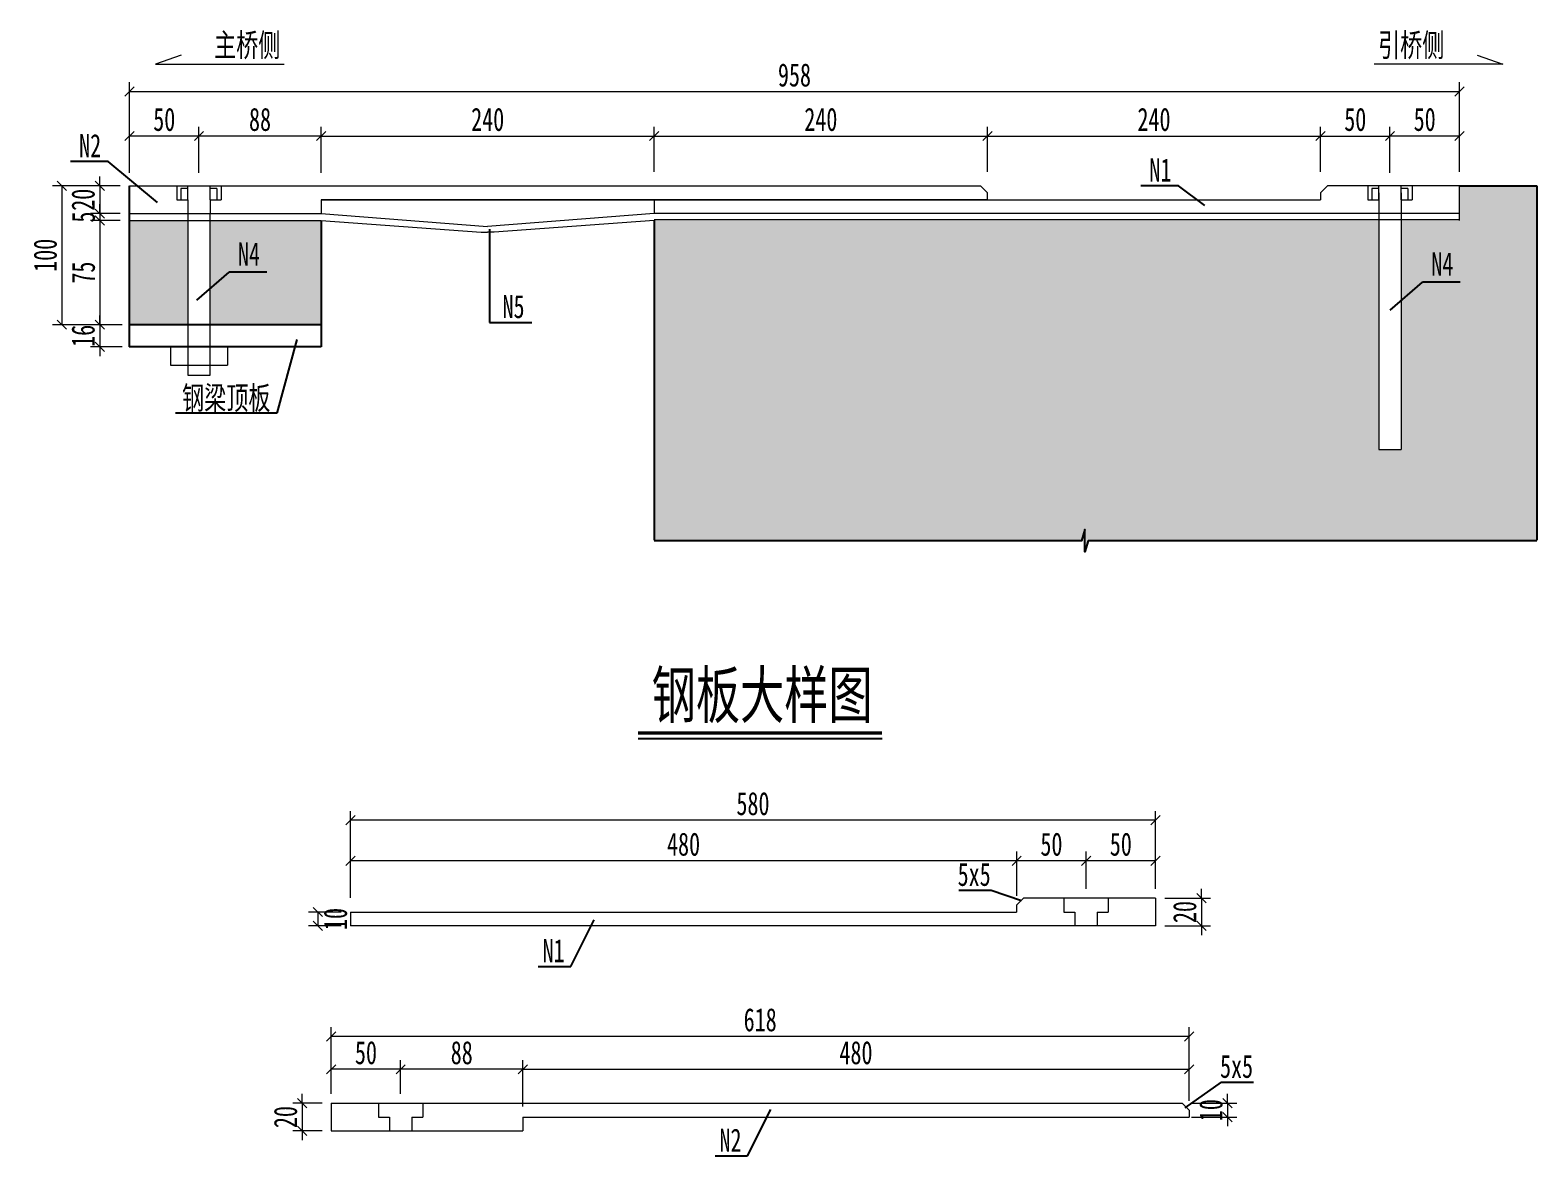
# Model space of a CAD drawing. Extents: x 113548 to 134722, y -121971 to -116031.
# Drawn here: x 133636 to 134722, y -120562 to -119751 of the extents above; entities that cross this region are included whole.
import ezdxf
from ezdxf.enums import TextEntityAlignment as Align

# ---------------------------------------------------------------- set-up
doc = ezdxf.new("R2010")
doc.units = 0
doc.header["$LTSCALE"] = 3
doc.header["$MEASUREMENT"] = 0
doc.layers.get('0').update_dxf_attribs({"linetype": 'CONTINUOUS'})
doc.layers.get('DEFPOINTS').update_dxf_attribs({"linetype": 'CONTINUOUS'})
doc.layers.add('2', color=2, linetype='CONTINUOUS')
for name, color, linetype, lineweight in [('文字', 2, 'CONTINUOUS', 15), ('标注线及字体', 2, 'CONTINUOUS', 15), ('桥－综合标注', 31, 'CONTINUOUS', 13), ('钢板', 3, 'CONTINUOUS', 18)]:
    doc.layers.add(name, color=color, linetype=linetype, lineweight=lineweight)
doc.styles.add('111', font='', dxfattribs={"width": 0.7})
doc.styles.add('BM_Dim', font='', dxfattribs={"width": 0.85})
doc.styles.get('111').set_extended_font_data('仿宋_GB2312')
doc.styles.get('BM_Dim').set_extended_font_data('仿宋_GB2312')
doc.dimstyles.new('200', dxfattribs={"dimscale": 0, "dimtxt": 2.5, "dimasz": 1, "dimexe": 1, "dimexo": 1, "dimgap": 0.6, "dimtad": 1, "dimdec": 0, "dimdsep": 46, "dimtxsty": '111', "dimblk": 'OBLIQUE', "dimcen": 0, "dimclrd": 4, "dimclre": 4, "dimclrt": 4, "dimadec": 1, "dimazin": 2, "dimtfac": 1, "dimtdec": 0, "dimtix": 1, "dimtmove": 2, "dimatfit": 3, "dimfxl": 4, "dimfxlon": 1, "dimtolj": 1, "dimlwd": -1, "dimlwe": -1, "dimarcsym": 0})

# ---------------------------------------------------------------- blocks, each defined once
blk = doc.blocks.new('_Oblique')
at = {"color": 0, "linetype": 'ByBlock', "lineweight": -2}
blk.add_line((-0.5, -0.5), (0.5, 0.5), dxfattribs=at)
blk = doc.blocks.new('*D68')
at = {"layer": 'DEFPOINTS', "color": 0}
for p in [(133903.1, -120499.6), (133903.1, -120524), (133991.1, -120534)]:
    blk.add_point(p, dxfattribs=at)
at = {"layer": '桥－综合标注', "color": 4}
for p, q in [((133903.1, -120517.3), (133903.1, -120493)), ((133991.1, -120526.3), (133991.1, -120493)), ((133991.1, -120499.6), (133903.1, -120499.6))]:
    blk.add_line(p, q, dxfattribs=at)
at = {"layer": '桥－综合标注', "color": 4, "xscale": 6.666666666666667, "yscale": 6.666666666666667, "zscale": 6.666666666666667, "rotation": 180}
blk.add_blockref('_Oblique', (133903.1, -120499.6), dxfattribs=at)
at = {"layer": '桥－综合标注', "color": 4, "xscale": 6.666666666666667, "yscale": 6.666666666666667, "zscale": 6.666666666666667}
blk.add_blockref('_Oblique', (133991.1, -120499.6), dxfattribs=at)
at = {"layer": '桥－综合标注', "color": 4, "insert": (133947.1, -120487.7), "char_height": 16.67, "attachment_point": 5, "style": '111'}
blk.add_mtext('\\A1;88', dxfattribs=at)
blk = doc.blocks.new('*D69')
at = {"layer": 'DEFPOINTS', "color": 0}
for p in [(133853.1, -120499.6), (133853.1, -120524), (133903.1, -120524)]:
    blk.add_point(p, dxfattribs=at)
at = {"layer": '桥－综合标注', "color": 4}
for p, q in [((133853.1, -120517.3), (133853.1, -120493)), ((133903.1, -120517.3), (133903.1, -120493)), ((133903.1, -120499.6), (133853.1, -120499.6))]:
    blk.add_line(p, q, dxfattribs=at)
at = {"layer": '桥－综合标注', "color": 4, "xscale": 6.666666666666667, "yscale": 6.666666666666667, "zscale": 6.666666666666667, "rotation": 180}
blk.add_blockref('_Oblique', (133853.1, -120499.6), dxfattribs=at)
at = {"layer": '桥－综合标注', "color": 4, "xscale": 6.666666666666667, "yscale": 6.666666666666667, "zscale": 6.666666666666667}
blk.add_blockref('_Oblique', (133903.1, -120499.6), dxfattribs=at)
at = {"layer": '桥－综合标注', "color": 4, "insert": (133878.1, -120487.7), "char_height": 16.67, "attachment_point": 5, "style": '111'}
blk.add_mtext('\\A1;50', dxfattribs=at)
blk = doc.blocks.new('*D70')
at = {"layer": 'DEFPOINTS', "color": 0}
for p in [(133853.1, -120524), (133832.2, -120544), (133853.1, -120544)]:
    blk.add_point(p, dxfattribs=at)
at = {"layer": '桥－综合标注', "color": 4}
for p, q in [((133846.5, -120524), (133825.5, -120524)), ((133832.2, -120524), (133832.2, -120517.3)), ((133832.2, -120524), (133832.2, -120544)), ((133846.5, -120544), (133825.5, -120544)), ((133832.2, -120544), (133832.2, -120550.6))]:
    blk.add_line(p, q, dxfattribs=at)
at = {"layer": '桥－综合标注', "color": 4, "xscale": 6.666666666666667, "yscale": 6.666666666666667, "zscale": 6.666666666666667}
for p, rotation in [((133832.2, -120524), 270), ((133832.2, -120544), 90)]:
    blk.add_blockref('_Oblique', p, dxfattribs=dict(at, rotation=rotation))
at = {"layer": '桥－综合标注', "color": 4, "insert": (133820.2, -120534), "char_height": 16.67, "attachment_point": 5, "rotation": 90, "style": '111'}
blk.add_mtext('\\A1;20', dxfattribs=at)
blk = doc.blocks.new('*D71')
at = {"layer": 'DEFPOINTS', "color": 0}
for p in [(134466.1, -120524), (134466.1, -120534), (134498.8, -120534)]:
    blk.add_point(p, dxfattribs=at)
at = {"layer": '桥－综合标注', "color": 4}
for p, q in [((134472.8, -120524), (134505.5, -120524)), ((134498.8, -120524), (134498.8, -120517.3)), ((134498.8, -120524), (134498.8, -120534)), ((134472.8, -120534), (134505.5, -120534)), ((134498.8, -120534), (134498.8, -120540.6))]:
    blk.add_line(p, q, dxfattribs=at)
at = {"layer": '桥－综合标注', "color": 4, "xscale": 6.666666666666667, "yscale": 6.666666666666667, "zscale": 6.666666666666667}
for p, rotation in [((134498.8, -120524), 270), ((134498.8, -120534), 90)]:
    blk.add_blockref('_Oblique', p, dxfattribs=dict(at, rotation=rotation))
at = {"layer": '桥－综合标注', "color": 4, "insert": (134486.9, -120529), "char_height": 16.67, "attachment_point": 5, "rotation": 90, "style": '111'}
blk.add_mtext('\\A1;10', dxfattribs=at)
blk = doc.blocks.new('*D72')
at = {"layer": 'DEFPOINTS', "color": 0}
for p in [(134471.1, -120499.6), (133991.1, -120534), (134471.1, -120529)]:
    blk.add_point(p, dxfattribs=at)
at = {"layer": '桥－综合标注', "color": 4}
for p, q in [((133991.1, -120526.3), (133991.1, -120493)), ((134471.1, -120522.3), (134471.1, -120493)), ((133991.1, -120499.6), (134471.1, -120499.6))]:
    blk.add_line(p, q, dxfattribs=at)
at = {"layer": '桥－综合标注', "color": 4, "xscale": 6.666666666666667, "yscale": 6.666666666666667, "zscale": 6.666666666666667, "rotation": 180}
blk.add_blockref('_Oblique', (133991.1, -120499.6), dxfattribs=at)
at = {"layer": '桥－综合标注', "color": 4, "xscale": 6.666666666666667, "yscale": 6.666666666666667, "zscale": 6.666666666666667}
blk.add_blockref('_Oblique', (134471.1, -120499.6), dxfattribs=at)
at = {"layer": '桥－综合标注', "color": 4, "insert": (134231.1, -120487.7), "char_height": 16.67, "attachment_point": 5, "style": '111'}
blk.add_mtext('\\A1;480', dxfattribs=at)
blk = doc.blocks.new('*D73')
at = {"layer": 'DEFPOINTS', "color": 0}
for p in [(134346.9, -120349.4), (134346.9, -120381.3), (134396.9, -120376.3)]:
    blk.add_point(p, dxfattribs=at)
at = {"layer": '桥－综合标注', "color": 4}
for p, q in [((134346.9, -120374.6), (134346.9, -120342.8)), ((134396.9, -120369.6), (134396.9, -120342.8)), ((134396.9, -120349.4), (134346.9, -120349.4))]:
    blk.add_line(p, q, dxfattribs=at)
at = {"layer": '桥－综合标注', "color": 4, "xscale": 6.666666666666667, "yscale": 6.666666666666667, "zscale": 6.666666666666667, "rotation": 180}
blk.add_blockref('_Oblique', (134346.9, -120349.4), dxfattribs=at)
at = {"layer": '桥－综合标注', "color": 4, "xscale": 6.666666666666667, "yscale": 6.666666666666667, "zscale": 6.666666666666667}
blk.add_blockref('_Oblique', (134396.9, -120349.4), dxfattribs=at)
at = {"layer": '桥－综合标注', "color": 4, "insert": (134371.9, -120337.5), "char_height": 16.67, "attachment_point": 5, "style": '111'}
blk.add_mtext('\\A1;50', dxfattribs=at)
blk = doc.blocks.new('*D74')
at = {"layer": 'DEFPOINTS', "color": 0}
for p in [(133866.9, -120349.4), (134346.9, -120381.3), (133866.9, -120387.2)]:
    blk.add_point(p, dxfattribs=at)
at = {"layer": '桥－综合标注', "color": 4}
for p, q in [((133866.9, -120376.1), (133866.9, -120342.8)), ((134346.9, -120374.6), (134346.9, -120342.8)), ((134346.9, -120349.4), (133866.9, -120349.4))]:
    blk.add_line(p, q, dxfattribs=at)
at = {"layer": '桥－综合标注', "color": 4, "xscale": 6.666666666666667, "yscale": 6.666666666666667, "zscale": 6.666666666666667, "rotation": 180}
blk.add_blockref('_Oblique', (133866.9, -120349.4), dxfattribs=at)
at = {"layer": '桥－综合标注', "color": 4, "xscale": 6.666666666666667, "yscale": 6.666666666666667, "zscale": 6.666666666666667}
blk.add_blockref('_Oblique', (134346.9, -120349.4), dxfattribs=at)
at = {"layer": '桥－综合标注', "color": 4, "insert": (134106.9, -120337.5), "char_height": 16.67, "attachment_point": 5, "style": '111'}
blk.add_mtext('\\A1;480', dxfattribs=at)
blk = doc.blocks.new('*D75')
at = {"layer": 'DEFPOINTS', "color": 0}
for p in [(134446.9, -120376.3), (134446.9, -120396.3), (134480, -120396.3)]:
    blk.add_point(p, dxfattribs=at)
at = {"layer": '桥－综合标注', "color": 4}
for p, q in [((134480, -120376.3), (134480, -120369.6)), ((134453.5, -120376.3), (134486.6, -120376.3)), ((134480, -120376.3), (134480, -120396.3)), ((134453.5, -120396.3), (134486.6, -120396.3)), ((134480, -120396.3), (134480, -120403))]:
    blk.add_line(p, q, dxfattribs=at)
at = {"layer": '桥－综合标注', "color": 4, "xscale": 6.666666666666667, "yscale": 6.666666666666667, "zscale": 6.666666666666667}
for p, rotation in [((134480, -120376.3), 270), ((134480, -120396.3), 90)]:
    blk.add_blockref('_Oblique', p, dxfattribs=dict(at, rotation=rotation))
at = {"layer": '桥－综合标注', "color": 4, "insert": (134468, -120386.3), "char_height": 16.67, "attachment_point": 5, "rotation": 90, "style": '111'}
blk.add_mtext('\\A1;20', dxfattribs=at)
blk = doc.blocks.new('*D76')
at = {"layer": 'DEFPOINTS', "color": 0}
for p in [(133866.9, -120386.3), (133843.5, -120396.3), (133866.9, -120396.3)]:
    blk.add_point(p, dxfattribs=at)
at = {"layer": '桥－综合标注', "color": 4}
for p, q in [((133860.2, -120386.3), (133836.8, -120386.3)), ((133843.5, -120386.3), (133843.5, -120396.3)), ((133860.2, -120396.3), (133836.8, -120396.3))]:
    blk.add_line(p, q, dxfattribs=at)
at = {"layer": '桥－综合标注', "color": 4, "xscale": 6.666666666666667, "yscale": 6.666666666666667, "zscale": 6.666666666666667}
for p, rotation in [((133843.5, -120386.3), 90), ((133843.5, -120396.3), 270)]:
    blk.add_blockref('_Oblique', p, dxfattribs=dict(at, rotation=rotation))
at = {"layer": '桥－综合标注', "color": 4, "insert": (133856.2, -120391.3), "char_height": 16.67, "attachment_point": 5, "rotation": 90, "style": '111'}
blk.add_mtext('\\A1;10', dxfattribs=at)
blk = doc.blocks.new('*D77')
at = {"layer": 'DEFPOINTS', "color": 0}
for p in [(133866.9, -120320.2), (134446.9, -120363), (133866.9, -120387.2)]:
    blk.add_point(p, dxfattribs=at)
at = {"layer": '桥－综合标注', "color": 4}
for p, q in [((133866.9, -120346.9), (133866.9, -120313.6)), ((134446.9, -120320.2), (133866.9, -120320.2)), ((134446.9, -120346.9), (134446.9, -120313.6))]:
    blk.add_line(p, q, dxfattribs=at)
at = {"layer": '桥－综合标注', "color": 4, "xscale": 6.666666666666667, "yscale": 6.666666666666667, "zscale": 6.666666666666667, "rotation": 180}
blk.add_blockref('_Oblique', (133866.9, -120320.2), dxfattribs=at)
at = {"layer": '桥－综合标注', "color": 4, "xscale": 6.666666666666667, "yscale": 6.666666666666667, "zscale": 6.666666666666667}
blk.add_blockref('_Oblique', (134446.9, -120320.2), dxfattribs=at)
at = {"layer": '桥－综合标注', "color": 4, "insert": (134156.9, -120308.3), "char_height": 16.67, "attachment_point": 5, "style": '111'}
blk.add_mtext('\\A1;580', dxfattribs=at)
blk = doc.blocks.new('*D78')
at = {"layer": 'DEFPOINTS', "color": 0}
for p in [(133853.1, -120475.9), (134471.1, -120514.7), (133853.1, -120524)]:
    blk.add_point(p, dxfattribs=at)
at = {"layer": '桥－综合标注', "color": 4}
for p, q in [((133853.1, -120502.6), (133853.1, -120469.3)), ((134471.1, -120502.6), (134471.1, -120469.3)), ((134471.1, -120475.9), (133853.1, -120475.9))]:
    blk.add_line(p, q, dxfattribs=at)
at = {"layer": '桥－综合标注', "color": 4, "xscale": 6.666666666666667, "yscale": 6.666666666666667, "zscale": 6.666666666666667, "rotation": 180}
blk.add_blockref('_Oblique', (133853.1, -120475.9), dxfattribs=at)
at = {"layer": '桥－综合标注', "color": 4, "xscale": 6.666666666666667, "yscale": 6.666666666666667, "zscale": 6.666666666666667}
blk.add_blockref('_Oblique', (134471.1, -120475.9), dxfattribs=at)
at = {"layer": '桥－综合标注', "color": 4, "insert": (134162.1, -120464), "char_height": 16.67, "attachment_point": 5, "style": '111'}
blk.add_mtext('\\A1;618', dxfattribs=at)
blk = doc.blocks.new('*D79')
at = {"layer": 'DEFPOINTS', "color": 0}
for p in [(134396.9, -120349.4), (134396.9, -120376.3), (134446.9, -120376.3)]:
    blk.add_point(p, dxfattribs=at)
at = {"layer": '桥－综合标注', "color": 4}
for p, q in [((134396.9, -120369.6), (134396.9, -120342.8)), ((134446.9, -120369.6), (134446.9, -120342.8)), ((134446.9, -120349.4), (134396.9, -120349.4))]:
    blk.add_line(p, q, dxfattribs=at)
at = {"layer": '桥－综合标注', "color": 4, "xscale": 6.666666666666667, "yscale": 6.666666666666667, "zscale": 6.666666666666667, "rotation": 180}
blk.add_blockref('_Oblique', (134396.9, -120349.4), dxfattribs=at)
at = {"layer": '桥－综合标注', "color": 4, "xscale": 6.666666666666667, "yscale": 6.666666666666667, "zscale": 6.666666666666667}
blk.add_blockref('_Oblique', (134446.9, -120349.4), dxfattribs=at)
at = {"layer": '桥－综合标注', "color": 4, "insert": (134421.9, -120337.5), "char_height": 16.67, "attachment_point": 5, "style": '111'}
blk.add_mtext('\\A1;50', dxfattribs=at)
blk = doc.blocks.new('*D80')
at = {"layer": 'DEFPOINTS', "color": 0}
for p in [(133707.8, -119863.2), (133686.4, -119883.2), (133707.8, -119883.2)]:
    blk.add_point(p, dxfattribs=at)
at = {"layer": '桥－综合标注', "color": 4}
for p, q in [((133701.1, -119863.2), (133679.7, -119863.2)), ((133686.4, -119863.2), (133686.4, -119856.5)), ((133686.4, -119863.2), (133686.4, -119883.2)), ((133701.1, -119883.2), (133679.7, -119883.2)), ((133686.4, -119883.2), (133686.4, -119889.9))]:
    blk.add_line(p, q, dxfattribs=at)
at = {"layer": '桥－综合标注', "color": 4, "xscale": 6.666666666666667, "yscale": 6.666666666666667, "zscale": 6.666666666666667}
for p, rotation in [((133686.4, -119863.2), 270), ((133686.4, -119883.2), 90)]:
    blk.add_blockref('_Oblique', p, dxfattribs=dict(at, rotation=rotation))
at = {"layer": '桥－综合标注', "color": 4, "insert": (133674.4, -119873.2), "char_height": 16.67, "attachment_point": 5, "rotation": 90, "style": '111'}
blk.add_mtext('\\A1;20', dxfattribs=at)
blk = doc.blocks.new('*D81')
at = {"layer": 'DEFPOINTS', "color": 0}
for p in [(133707.8, -119883.2), (133686.4, -119888.2), (133707.8, -119888.2)]:
    blk.add_point(p, dxfattribs=at)
at = {"layer": '桥－综合标注', "color": 4}
for p, q in [((133686.4, -119883.2), (133686.4, -119876.5)), ((133701.1, -119883.2), (133679.7, -119883.2)), ((133686.4, -119883.2), (133686.4, -119888.2)), ((133701.1, -119888.2), (133679.7, -119888.2)), ((133686.4, -119888.2), (133686.4, -119894.9))]:
    blk.add_line(p, q, dxfattribs=at)
at = {"layer": '桥－综合标注', "color": 4, "xscale": 6.666666666666667, "yscale": 6.666666666666667, "zscale": 6.666666666666667}
for p, rotation in [((133686.4, -119883.2), 270), ((133686.4, -119888.2), 90)]:
    blk.add_blockref('_Oblique', p, dxfattribs=dict(at, rotation=rotation))
at = {"layer": '桥－综合标注', "color": 4, "insert": (133674.6, -119885.7), "char_height": 16.67, "attachment_point": 5, "rotation": 90, "style": '111'}
blk.add_mtext('\\A1;5', dxfattribs=at)
blk = doc.blocks.new('*D82')
at = {"layer": 'DEFPOINTS', "color": 0}
for p in [(133707.8, -119888.2), (133686.4, -119963.2), (133707.8, -119963.2)]:
    blk.add_point(p, dxfattribs=at)
at = {"layer": '桥－综合标注', "color": 4}
for p, q in [((133701.1, -119888.2), (133679.7, -119888.2)), ((133686.4, -119888.2), (133686.4, -119963.2)), ((133701.1, -119963.2), (133679.7, -119963.2))]:
    blk.add_line(p, q, dxfattribs=at)
at = {"layer": '桥－综合标注', "color": 4, "xscale": 6.666666666666667, "yscale": 6.666666666666667, "zscale": 6.666666666666667}
for p, rotation in [((133686.4, -119888.2), 90), ((133686.4, -119963.2), 270)]:
    blk.add_blockref('_Oblique', p, dxfattribs=dict(at, rotation=rotation))
at = {"layer": '桥－综合标注', "color": 4, "insert": (133674.6, -119925.7), "char_height": 16.67, "attachment_point": 5, "rotation": 90, "style": '111'}
blk.add_mtext('\\A1;75', dxfattribs=at)
blk = doc.blocks.new('*D83')
at = {"layer": 'DEFPOINTS', "color": 0}
for p in [(133709, -119963.2), (133686.4, -119979.2), (133709, -119979.2)]:
    blk.add_point(p, dxfattribs=at)
at = {"layer": '桥－综合标注', "color": 4}
for p, q in [((133702.4, -119963.2), (133679.7, -119963.2)), ((133686.4, -119963.2), (133686.4, -119956.5)), ((133686.4, -119963.2), (133686.4, -119979.2)), ((133702.4, -119979.2), (133679.7, -119979.2)), ((133686.4, -119979.2), (133686.4, -119985.9))]:
    blk.add_line(p, q, dxfattribs=at)
at = {"layer": '桥－综合标注', "color": 4, "xscale": 6.666666666666667, "yscale": 6.666666666666667, "zscale": 6.666666666666667}
for p, rotation in [((133686.4, -119963.2), 270), ((133686.4, -119979.2), 90)]:
    blk.add_blockref('_Oblique', p, dxfattribs=dict(at, rotation=rotation))
at = {"layer": '桥－综合标注', "color": 4, "insert": (133674.4, -119971.2), "char_height": 16.67, "attachment_point": 5, "rotation": 90, "style": '111'}
blk.add_mtext('\\A1;16', dxfattribs=at)
blk = doc.blocks.new('*D84')
at = {"layer": 'DEFPOINTS', "color": 0}
for p in [(133689.7, -119863.2), (133659, -119963.2), (133689.7, -119963.2)]:
    blk.add_point(p, dxfattribs=at)
at = {"layer": '桥－综合标注', "color": 4}
for p, q in [((133683, -119863.2), (133652.4, -119863.2)), ((133659, -119863.2), (133659, -119963.2)), ((133683, -119963.2), (133652.4, -119963.2))]:
    blk.add_line(p, q, dxfattribs=at)
at = {"layer": '桥－综合标注', "color": 4, "xscale": 6.666666666666667, "yscale": 6.666666666666667, "zscale": 6.666666666666667}
for p, rotation in [((133659, -119863.2), 90), ((133659, -119963.2), 270)]:
    blk.add_blockref('_Oblique', p, dxfattribs=dict(at, rotation=rotation))
at = {"layer": '桥－综合标注', "color": 4, "insert": (133647.1, -119913.2), "char_height": 16.67, "attachment_point": 5, "rotation": 90, "style": '111'}
blk.add_mtext('\\A1;100', dxfattribs=at)
blk = doc.blocks.new('*D103')
at = {"layer": 'DEFPOINTS', "color": 0}
for p in [(134085.8, -119827.3), (133845.8, -119859.6), (134085.8, -119859.6)]:
    blk.add_point(p, dxfattribs=at)
at = {"layer": '桥－综合标注', "color": 4}
for p, q in [((133845.8, -119853), (133845.8, -119820.6)), ((134085.8, -119853), (134085.8, -119820.6)), ((133845.8, -119827.3), (134085.8, -119827.3))]:
    blk.add_line(p, q, dxfattribs=at)
at = {"layer": '桥－综合标注', "color": 4, "xscale": 6.666666666666667, "yscale": 6.666666666666667, "zscale": 6.666666666666667, "rotation": 180}
blk.add_blockref('_Oblique', (133845.8, -119827.3), dxfattribs=at)
at = {"layer": '桥－综合标注', "color": 4, "xscale": 6.666666666666667, "yscale": 6.666666666666667, "zscale": 6.666666666666667}
blk.add_blockref('_Oblique', (134085.8, -119827.3), dxfattribs=at)
at = {"layer": '桥－综合标注', "color": 4, "insert": (133965.8, -119815.4), "char_height": 16.67, "attachment_point": 5, "style": '111'}
blk.add_mtext('\\A1;240', dxfattribs=at)
blk = doc.blocks.new('*D104')
at = {"layer": 'DEFPOINTS', "color": 0}
for p in [(134325.8, -119827.3), (134085.8, -119859.6), (134325.8, -119859.6)]:
    blk.add_point(p, dxfattribs=at)
at = {"layer": '桥－综合标注', "color": 4}
for p, q in [((134085.8, -119853), (134085.8, -119820.6)), ((134325.8, -119853), (134325.8, -119820.6)), ((134085.8, -119827.3), (134325.8, -119827.3))]:
    blk.add_line(p, q, dxfattribs=at)
at = {"layer": '桥－综合标注', "color": 4, "xscale": 6.666666666666667, "yscale": 6.666666666666667, "zscale": 6.666666666666667, "rotation": 180}
blk.add_blockref('_Oblique', (134085.8, -119827.3), dxfattribs=at)
at = {"layer": '桥－综合标注', "color": 4, "xscale": 6.666666666666667, "yscale": 6.666666666666667, "zscale": 6.666666666666667}
blk.add_blockref('_Oblique', (134325.8, -119827.3), dxfattribs=at)
at = {"layer": '桥－综合标注', "color": 4, "insert": (134205.8, -119815.4), "char_height": 16.67, "attachment_point": 5, "style": '111'}
blk.add_mtext('\\A1;240', dxfattribs=at)
blk = doc.blocks.new('*D105')
at = {"layer": 'DEFPOINTS', "color": 0}
for p in [(134565.8, -119827.3), (134325.8, -119859.6), (134565.8, -119859.6)]:
    blk.add_point(p, dxfattribs=at)
at = {"layer": '桥－综合标注', "color": 4}
for p, q in [((134325.8, -119853), (134325.8, -119820.6)), ((134565.8, -119853), (134565.8, -119820.6)), ((134325.8, -119827.3), (134565.8, -119827.3))]:
    blk.add_line(p, q, dxfattribs=at)
at = {"layer": '桥－综合标注', "color": 4, "xscale": 6.666666666666667, "yscale": 6.666666666666667, "zscale": 6.666666666666667, "rotation": 180}
blk.add_blockref('_Oblique', (134325.8, -119827.3), dxfattribs=at)
at = {"layer": '桥－综合标注', "color": 4, "xscale": 6.666666666666667, "yscale": 6.666666666666667, "zscale": 6.666666666666667}
blk.add_blockref('_Oblique', (134565.8, -119827.3), dxfattribs=at)
at = {"layer": '桥－综合标注', "color": 4, "insert": (134445.8, -119815.4), "char_height": 16.67, "attachment_point": 5, "style": '111'}
blk.add_mtext('\\A1;240', dxfattribs=at)
blk = doc.blocks.new('*D106')
at = {"layer": 'DEFPOINTS', "color": 0}
for p in [(134615.8, -119827.3), (134565.8, -119859.6), (134615.8, -119873.2)]:
    blk.add_point(p, dxfattribs=at)
at = {"layer": '桥－综合标注', "color": 4}
for p, q in [((134565.8, -119853), (134565.8, -119820.6)), ((134615.8, -119853.9), (134615.8, -119820.6)), ((134565.8, -119827.3), (134615.8, -119827.3))]:
    blk.add_line(p, q, dxfattribs=at)
at = {"layer": '桥－综合标注', "color": 4, "xscale": 6.666666666666667, "yscale": 6.666666666666667, "zscale": 6.666666666666667, "rotation": 180}
blk.add_blockref('_Oblique', (134565.8, -119827.3), dxfattribs=at)
at = {"layer": '桥－综合标注', "color": 4, "xscale": 6.666666666666667, "yscale": 6.666666666666667, "zscale": 6.666666666666667}
blk.add_blockref('_Oblique', (134615.8, -119827.3), dxfattribs=at)
at = {"layer": '桥－综合标注', "color": 4, "insert": (134590.8, -119815.4), "char_height": 16.67, "attachment_point": 5, "style": '111'}
blk.add_mtext('\\A1;50', dxfattribs=at)
blk = doc.blocks.new('*D107')
at = {"layer": 'DEFPOINTS', "color": 0}
for p in [(134615.8, -119827.3), (134665.8, -119859.6), (134615.8, -119873.2)]:
    blk.add_point(p, dxfattribs=at)
at = {"layer": '桥－综合标注', "color": 4}
for p, q in [((134615.8, -119853.9), (134615.8, -119820.6)), ((134665.8, -119853), (134665.8, -119820.6)), ((134665.8, -119827.3), (134615.8, -119827.3))]:
    blk.add_line(p, q, dxfattribs=at)
at = {"layer": '桥－综合标注', "color": 4, "xscale": 6.666666666666667, "yscale": 6.666666666666667, "zscale": 6.666666666666667, "rotation": 180}
blk.add_blockref('_Oblique', (134615.8, -119827.3), dxfattribs=at)
at = {"layer": '桥－综合标注', "color": 4, "xscale": 6.666666666666667, "yscale": 6.666666666666667, "zscale": 6.666666666666667}
blk.add_blockref('_Oblique', (134665.8, -119827.3), dxfattribs=at)
at = {"layer": '桥－综合标注', "color": 4, "insert": (134640.8, -119815.4), "char_height": 16.67, "attachment_point": 5, "style": '111'}
blk.add_mtext('\\A1;50', dxfattribs=at)
blk = doc.blocks.new('*D108')
at = {"layer": 'DEFPOINTS', "color": 0}
for p in [(133757.8, -119827.3), (133845.8, -119873.2), (133757.8, -119924.5)]:
    blk.add_point(p, dxfattribs=at)
at = {"layer": '桥－综合标注', "color": 4}
for p, q in [((133757.8, -119853.9), (133757.8, -119820.6)), ((133845.8, -119853.9), (133845.8, -119820.6)), ((133845.8, -119827.3), (133757.8, -119827.3))]:
    blk.add_line(p, q, dxfattribs=at)
at = {"layer": '桥－综合标注', "color": 4, "xscale": 6.666666666666667, "yscale": 6.666666666666667, "zscale": 6.666666666666667, "rotation": 180}
blk.add_blockref('_Oblique', (133757.8, -119827.3), dxfattribs=at)
at = {"layer": '桥－综合标注', "color": 4, "xscale": 6.666666666666667, "yscale": 6.666666666666667, "zscale": 6.666666666666667}
blk.add_blockref('_Oblique', (133845.8, -119827.3), dxfattribs=at)
at = {"layer": '桥－综合标注', "color": 4, "insert": (133801.8, -119815.4), "char_height": 16.67, "attachment_point": 5, "style": '111'}
blk.add_mtext('\\A1;88', dxfattribs=at)
blk = doc.blocks.new('*D109')
at = {"layer": 'DEFPOINTS', "color": 0}
for p in [(133707.8, -119827.3), (133707.8, -119863.2), (133757.8, -119924.5)]:
    blk.add_point(p, dxfattribs=at)
at = {"layer": '桥－综合标注', "color": 4}
for p, q in [((133707.8, -119853.9), (133707.8, -119820.6)), ((133757.8, -119853.9), (133757.8, -119820.6)), ((133757.8, -119827.3), (133707.8, -119827.3))]:
    blk.add_line(p, q, dxfattribs=at)
at = {"layer": '桥－综合标注', "color": 4, "xscale": 6.666666666666667, "yscale": 6.666666666666667, "zscale": 6.666666666666667, "rotation": 180}
blk.add_blockref('_Oblique', (133707.8, -119827.3), dxfattribs=at)
at = {"layer": '桥－综合标注', "color": 4, "xscale": 6.666666666666667, "yscale": 6.666666666666667, "zscale": 6.666666666666667}
blk.add_blockref('_Oblique', (133757.8, -119827.3), dxfattribs=at)
at = {"layer": '桥－综合标注', "color": 4, "insert": (133732.8, -119815.4), "char_height": 16.67, "attachment_point": 5, "style": '111'}
blk.add_mtext('\\A1;50', dxfattribs=at)
blk = doc.blocks.new('*D110')
at = {"layer": 'DEFPOINTS', "color": 0}
for p in [(134665.8, -119795.3), (133707.8, -119879.2), (134665.8, -119879.2)]:
    blk.add_point(p, dxfattribs=at)
at = {"layer": '桥－综合标注', "color": 4}
for p, q in [((133707.8, -119822), (133707.8, -119788.6)), ((134665.8, -119822), (134665.8, -119788.6)), ((133707.8, -119795.3), (134665.8, -119795.3))]:
    blk.add_line(p, q, dxfattribs=at)
at = {"layer": '桥－综合标注', "color": 4, "xscale": 6.666666666666667, "yscale": 6.666666666666667, "zscale": 6.666666666666667, "rotation": 180}
blk.add_blockref('_Oblique', (133707.8, -119795.3), dxfattribs=at)
at = {"layer": '桥－综合标注', "color": 4, "xscale": 6.666666666666667, "yscale": 6.666666666666667, "zscale": 6.666666666666667}
blk.add_blockref('_Oblique', (134665.8, -119795.3), dxfattribs=at)
at = {"layer": '桥－综合标注', "color": 4, "insert": (134186.8, -119783.4), "char_height": 16.67, "attachment_point": 5, "style": '111'}
blk.add_mtext('\\A1;958', dxfattribs=at)

msp = doc.modelspace()

# ---------------------------------------------------------------- hatches: boundary and pattern name
h = msp.add_hatch()
h.set_pattern_fill('AR-CONC', color=8, style=0)
h.set_pattern_definition([(50, (0, 82.917), (7.17260183, -0.62752135), [0.75, -8.25]), (355, (0, 82.917), (-1.38751334, 7.52192134), [0.6, -6.6]), (100.4514445, (0.598, 82.865), (5.78508847, 6.8943999), [0.63740192, -7.01142112]), (46.1842, (0, 84.917), (10.6724133, -1.6551928), [1.125, -12.375]), (96.6356355, (0.889, 84.779), (9.34661946, 9.741186), [0.9561034, -10.5171376]), (351.184164, (0, 84.917), (9.34661945, 9.741186), [0.9, -9.9]), (21, (1, 84.417), (5.96907052, -4.0261889), [0.75, -8.25]), (326, (1, 84.417), (2.43315332, 7.25150045), [0.6, -6.6]), (71.4514447, (1.4974, 84.0815), (8.40222377, 3.22531153), [0.6374019, -7.01142112]), (37.5, (0, 82.917), (0.121598553, 3.32893854), [0, -6.52, 0, -6.7, 0, -6.625]), (7.5, (0, 82.917), (2.630695374, 3.94411712), [0, -3.82, 0, -6.37, 0, -2.525]), (327.5, (-2.23, 82.917), (5.33822436, -0.225548717), [0, -2.5, 0, -7.8, 0, -10.35]), (317.5, (-3.23, 82.917), (5.83186169, 1.00104982), [0, -3.25, 0, -5.18, 0, -7.35])])
h.paths.add_polyline_path([(133845.75713, -119963.20874), (133845.75713, -119888.20874), (133765.75713, -119888.20874), (133765.75713, -119963.20874)])
h.paths.add_polyline_path([(133707.75713, -119863.20874), (133707.75713, -119883.20874), (133707.75713, -119888.20874), (133749.75713, -119888.20874), (133749.75713, -119963.20874), (133707.59453, -119963.20874), (133707.59453, -119863.20874)])
h = msp.add_hatch()
h.set_pattern_fill('AR-CONC', color=8, style=0)
h.set_pattern_definition([(50, (0, -558.039), (7.17260183, -0.62752135), [0.75, -8.25]), (355, (0, -558.039), (-1.38751334, 7.52192134), [0.6, -6.6]), (100.4514445, (0.598, -558.0914), (5.78508847, 6.8943999), [0.63740192, -7.01142112]), (46.1842, (0, -556.039), (10.6724133, -1.6551928), [1.125, -12.375]), (96.6356355, (0.889, -556.177), (9.34661946, 9.741186), [0.9561034, -10.5171376]), (351.184164, (0, -556.039), (9.34661945, 9.741186), [0.9, -9.9]), (21, (1, -556.539), (5.96907052, -4.0261889), [0.75, -8.25]), (326, (1, -556.539), (2.43315332, 7.25150045), [0.6, -6.6]), (71.4514447, (1.4974, -556.8746), (8.40222377, 3.22531153), [0.6374019, -7.01142112]), (37.5, (0, -558.0391), (0.121598553, 3.32893854), [0, -6.52, 0, -6.7, 0, -6.625]), (7.5, (0, -558.039), (2.630695374, 3.94411712), [0, -3.82, 0, -6.37, 0, -2.525]), (327.5, (-2.23, -558.039), (5.33822436, -0.225548717), [0, -2.5, 0, -7.8, 0, -10.35]), (317.5, (-3.23, -558.039), (5.83186169, 1.00104982), [0, -3.25, 0, -5.18, 0, -7.35])])
h.paths.add_polyline_path([(134721.62295, -119863.20874), (134721.62295, -120118.82297), (134398.46285, -120118.82297), (134396.06285, -120126.82297), (134396.06285, -120110.82297), (134393.66285, -120118.82297), (134085.75713, -120118.82297), (134085.75713, -119888.20874), (134607.75713, -119888.20874), (134607.75713, -120053.20874), (134623.75713, -120053.20874), (134623.75713, -119888.20874), (134665.75713, -119888.20874), (134665.75713, -119863.20874)])

# ---------------------------------------------------------------- linework, layer by layer
for p, q in [((133692.35945, -119845.52934), (133665.32985, -119845.52934)), ((133727.82011, -119875.16944), (133692.35945, -119845.52934)), ((134463.36843, -119863.07619), (134436.33883, -119863.07619)), ((134482.51454, -119877.25827), (134463.36843, -119863.07619)), ((133966.98758, -119894.33172), (133966.98758, -119961.66194)), ((133756.26336, -119945.5159), (133779.6064, -119925.33777)), ((133806.68648, -119925.33777), (133779.6064, -119925.33777)), ((134615.98348, -119952.64054), (134639.32652, -119932.46241)), ((134666.40659, -119932.46241), (134639.32652, -119932.46241)), ((133966.98758, -119961.66194), (133997.67757, -119961.66194)), ((133828.24453, -119973.90573), (133813.87128, -120027.02349)), ((133813.87128, -120027.02349), (133740.83374, -120027.02349)), ((134305.20525, -120370.60426), (134328.54909, -120370.60426)), ((134328.54909, -120370.60426), (134350.46865, -120377.90396)), ((134025.59296, -120425.42863), (134042.40285, -120391.98879)), ((134002.24911, -120425.42863), (134025.59296, -120425.42863)), ((134494.23456, -120508.89261), (134467.90608, -120527.28735)), ((134494.23456, -120508.89261), (134517.57841, -120508.89261)), ((134153.02185, -120561.94951), (134169.83174, -120528.50967)), ((134129.67801, -120561.94951), (134153.02185, -120561.94951))]:
    msp.add_line(p, q)
at = {"color": 4}
msp.add_line((134074.08553, -120261.33109), (134249.92637, -120261.33109), dxfattribs=at)
msp.add_lwpolyline([(134721.62295, -120118.82297), (134398.46285, -120118.82297), (134396.06285, -120126.82297), (134396.06285, -120110.82297), (134393.66285, -120118.82297), (134390.46285, -120118.82297), (134085.75713, -120118.82297)], dxfattribs=at)
at = {"color": 6, "const_width": 2.4}
msp.add_lwpolyline([(134074.08553, -120257.33109), (134249.92637, -120257.33109)], dxfattribs=at)
at = {"layer": '2'}
for p, q in [((133707.59453, -119863.20874), (133707.59453, -119979.20874)), ((134665.75713, -119863.20874), (134721.62295, -119863.20874)), ((134721.62295, -119863.20874), (134721.62295, -120118.33216)), ((133845.75713, -119888.20874), (133845.75713, -119979.20874)), ((134085.75713, -119888.20874), (134085.75713, -120118.33216)), ((133845.75713, -119963.20874), (133707.59453, -119963.20874)), ((133845.75713, -119979.20874), (133707.59453, -119979.20874))]:
    msp.add_line(p, q, dxfattribs=at)
at = {"layer": '桥－综合标注', "color": 1}
for p, q in [((134570.75713, -119863.20874), (134565.75713, -119868.20874)), ((134665.75713, -119863.20874), (134570.75713, -119863.20874)), ((134665.75713, -119863.20874), (134665.75713, -119888.20874)), ((133845.75713, -119873.20874), (134565.75713, -119873.20874)), ((134085.75713, -119873.20874), (134085.75713, -119883.20874)), ((134565.75713, -119868.20874), (134565.75713, -119873.20874)), ((134665.75713, -119883.20874), (134085.75713, -119883.20874))]:
    msp.add_line(p, q, dxfattribs=at)
at = {"layer": '钢板', "color": 4}
for p, q in [((133745.04946, -119769.03021), (133726.51199, -119775.48049)), ((133726.51199, -119775.48049), (133819.12074, -119775.48049)), ((134697.11913, -119775.48049), (134604.51038, -119775.48049)), ((134678.58166, -119769.03021), (134697.11913, -119775.48049)), ((133741.75713, -119863.20874), (133741.75713, -119873.20874)), ((133749.75713, -119865.18121), (133744.73605, -119865.18121)), ((133744.73605, -119865.18121), (133744.73605, -119873.20874)), ((133749.75713, -119873.20874), (133749.75713, -119863.20874)), ((133765.75713, -119873.20874), (133765.75713, -119863.20874)), ((133770.77821, -119865.18121), (133765.75713, -119865.18121)), ((133770.77821, -119865.18121), (133770.77821, -119873.20874)), ((133773.75713, -119863.20874), (133773.75713, -119873.20874)), ((134599.75713, -119863.20874), (134599.75713, -119873.20874)), ((134607.75713, -119865.18121), (134602.73605, -119865.18121)), ((134602.73605, -119865.18121), (134602.73605, -119873.20874)), ((134607.75713, -119873.20874), (134607.75713, -119863.20874)), ((134623.75713, -119873.20874), (134623.75713, -119863.20874)), ((134628.77821, -119865.18121), (134623.75713, -119865.18121)), ((134628.77821, -119865.18121), (134628.77821, -119873.20874)), ((134631.75713, -119863.20874), (134631.75713, -119873.20874)), ((133741.75713, -119873.20874), (133749.75713, -119873.20874)), ((133749.75713, -119873.20874), (133749.75713, -119883.20874)), ((133765.75713, -119873.20874), (133765.75713, -119883.20874)), ((133765.75713, -119873.20874), (133773.75713, -119873.20874)), ((134599.75713, -119873.20874), (134607.75713, -119873.20874)), ((134607.75713, -119868.20874), (134607.75713, -120053.20874)), ((134623.75713, -119868.20874), (134623.75713, -120053.20874)), ((134623.75713, -119873.20874), (134631.75713, -119873.20874)), ((133707.75713, -119883.20874), (133707.75713, -119888.20874)), ((133749.75713, -119883.20874), (133749.75713, -119999.47496)), ((133765.75713, -119999.47496), (133765.75713, -119883.20874)), ((133845.75713, -119883.20874), (133965.75713, -119892.49413)), ((134085.75713, -119883.20874), (133965.75713, -119892.49413)), ((133707.75713, -119888.20874), (133845.75713, -119888.20874)), ((133845.75713, -119888.20874), (133961.16923, -119896.65637)), ((133961.16923, -119896.65637), (133965.75713, -119896.65637)), ((133970.34503, -119896.65637), (133965.75713, -119896.65637)), ((134085.75713, -119888.20874), (133970.34503, -119896.65637)), ((134665.75713, -119887.71794), (134085.75713, -119887.71794)), ((133737.19285, -119979.20874), (133737.19285, -119992.4302)), ((133778.32141, -119979.20874), (133778.32141, -119992.4302)), ((133737.19285, -119992.4302), (133778.32141, -119992.4302)), ((133749.75713, -119999.47496), (133765.75713, -119999.47496)), ((134607.75713, -120053.20874), (134623.75713, -120053.20874)), ((133866.85119, -120386.29113), (133866.85119, -120396.29113)), ((133866.85119, -120386.29113), (134346.85119, -120386.29113)), ((134351.85119, -120376.29113), (134346.85119, -120381.29113)), ((134346.85119, -120381.29113), (134346.85119, -120386.29113)), ((134446.85119, -120376.29113), (134351.85119, -120376.29113)), ((134380.85119, -120376.29113), (134380.85119, -120386.29113)), ((134380.85119, -120386.29113), (134388.85119, -120386.29113)), ((134388.85119, -120386.29113), (134388.85119, -120396.29113)), ((134404.85119, -120386.29113), (134412.85119, -120386.29113)), ((134404.85119, -120386.29113), (134404.85119, -120396.29113)), ((134412.85119, -120376.29113), (134412.85119, -120386.29113)), ((134446.85119, -120376.29113), (134446.85119, -120396.29113)), ((134446.85119, -120396.29113), (133866.85119, -120396.29113)), ((133853.14634, -120523.97824), (134466.14634, -120523.97824)), ((133853.14634, -120523.97824), (133853.14634, -120543.97824)), ((133887.14634, -120523.97824), (133887.14634, -120533.97824)), ((133919.14634, -120523.97824), (133919.14634, -120533.97824)), ((133887.14634, -120533.97824), (133895.14634, -120533.97824)), ((133895.14634, -120533.97824), (133895.14634, -120543.97824)), ((133911.14634, -120533.97824), (133911.14634, -120543.97824)), ((133911.14634, -120533.97824), (133919.14634, -120533.97824)), ((133991.14634, -120533.97824), (133991.14634, -120543.97824)), ((133991.14634, -120533.97824), (134471.14634, -120533.97824)), ((133853.14634, -120543.97824), (133991.14634, -120543.97824))]:
    msp.add_line(p, q, dxfattribs=at)
at = {"layer": '钢板', "color": 1}
for p, q in [((133707.75713, -119863.20874), (134320.75713, -119863.20874)), ((133707.75713, -119863.20874), (133707.75713, -119883.20874)), ((134320.75713, -119863.20874), (134325.75713, -119868.20874)), ((134325.75713, -119873.20874), (133845.75713, -119873.20874)), ((133845.75713, -119873.20874), (133845.75713, -119883.20874)), ((134325.75713, -119873.20874), (134325.75713, -119868.20874)), ((133707.75713, -119883.20874), (133845.75713, -119883.20874))]:
    msp.add_line(p, q, dxfattribs=at)
at = {"layer": '钢板', "color": 4}
msp.add_lwpolyline([(134466.14634, -120523.97824), (134471.14634, -120528.97824), (134471.14634, -120533.97824)], dxfattribs=at)

# ---------------------------------------------------------------- texts
at = {"layer": '文字', "style": 'BM_Dim', "width": 0.7}
for s, p in [('主桥侧', (133792.56594, -119761.5301)), ('引桥侧', (134631.06519, -119761.5301)), ('N2', (133679.41105, -119834.19193)), ('N1', (134450.42003, -119851.73878)), ('N4', (133793.81931, -119912.30927)), ('N4', (134653.53943, -119919.43391)), ('N5', (133984.42045, -119950.24953)), ('钢梁顶板', (133777.47864, -120015.68609)), ('5x5', (134316.24654, -120359.26686)), ('N1', (134013.2904, -120414.09123)), ('5x5', (134505.27586, -120497.55521)), ('N2', (134140.7193, -120550.61211))]:
    msp.add_text(s, height=16.666667, dxfattribs=at).set_placement(p, align=Align.MIDDLE)
at = {"layer": '标注线及字体', "color": 0, "style": '111', "width": 0.7}
msp.add_text('钢板大样图', height=33.333333, dxfattribs=at).set_placement((134163.51946, -120229.26406), align=Align.MIDDLE)

# ---------------------------------------------------------------- dimensions: what is measured, and where the dimension line sits
at = {"layer": '桥－综合标注'}
for base, p1, p2, picture, middle in [((134665.75713, -119795.28561), (133707.75713, -119879.20874), (134665.75713, -119879.20874), '*D110', (134186.75713, -119783.35768)), ((133707.75713, -119827.27848), (133757.75713, -119924.47496), (133707.75713, -119863.20874), '*D109', (133732.75713, -119815.35055)), ((133757.75713, -119827.27848), (133845.75713, -119873.20874), (133757.75713, -119924.47496), '*D108', (133801.75713, -119815.35055)), ((134085.75713, -119827.27848), (133845.75713, -119859.64711), (134085.75713, -119859.64711), '*D103', (133965.75713, -119815.35055)), ((134325.75713, -119827.27848), (134085.75713, -119859.64711), (134325.75713, -119859.64711), '*D104', (134205.75713, -119815.35055)), ((134565.75713, -119827.27848), (134325.75713, -119859.64711), (134565.75713, -119859.64711), '*D105', (134445.75713, -119815.35055)), ((134615.75713, -119827.27848), (134565.75713, -119859.64711), (134615.75713, -119873.20874), '*D106', (134590.75713, -119815.35055))]:
    dim = msp.add_linear_dim(base=base, p1=p1, p2=p2, dimstyle='200', override={"dimscale": 6.666667}, dxfattribs=at)
    dim.commit()
    dim.dimension.update_dxf_attribs({"geometry": picture, "text_midpoint": middle})
for base, p1, p2, angle, picture, middle in [((134615.75713, -119827.27848), (134665.75713, -119859.64711), (134615.75713, -119873.20874), 180, '*D107', (134640.75713, -119815.35055)), ((133659.0405, -119963.20874), (133689.67979, -119863.20874), (133689.67979, -119963.20874), 90, '*D84', (133647.11257, -119913.20874)), ((133686.36685, -119883.20874), (133707.75713, -119863.20874), (133707.75713, -119883.20874), 90, '*D80', (133674.43893, -119873.20874)), ((133686.36685, -119888.20874), (133707.75713, -119883.20874), (133707.75713, -119888.20874), 90, '*D81', (133674.61911, -119885.70874)), ((133686.36685, -119963.20874), (133707.75713, -119888.20874), (133707.75713, -119963.20874), 90, '*D82', (133674.61911, -119925.70874)), ((133686.36685, -119979.20874), (133709.01943, -119963.20874), (133709.01943, -119979.20874), 90, '*D83', (133674.43893, -119971.20874)), ((133866.85119, -120320.22943), (134446.85119, -120363.03435), (133866.85119, -120387.16315), 180, '*D77', (134156.85119, -120308.3015)), ((133866.85119, -120349.43708), (134346.85119, -120381.29113), (133866.85119, -120387.16315), 180, '*D74', (134106.85119, -120337.50915)), ((134346.85119, -120349.43708), (134396.85119, -120376.29113), (134346.85119, -120381.29113), 180, '*D73', (134371.85119, -120337.50915)), ((134396.85119, -120349.43708), (134446.85119, -120376.29113), (134396.85119, -120376.29113), 180, '*D79', (134421.85119, -120337.50915)), ((134479.9551, -120396.29113), (134446.85119, -120376.29113), (134446.85119, -120396.29113), 90, '*D75', (134468.02717, -120386.29113)), ((133853.14634, -120475.93011), (134471.14634, -120514.7493), (133853.14634, -120523.97824), 180, '*D78', (134162.14634, -120464.00219)), ((133853.14634, -120499.62483), (133903.14634, -120523.97824), (133853.14634, -120523.97824), 180, '*D69', (133878.14634, -120487.69691)), ((133903.14634, -120499.62483), (133991.14634, -120533.97824), (133903.14634, -120523.97824), 180, '*D68', (133947.14634, -120487.69691)), ((134471.14634, -120499.62483), (133991.14634, -120533.97824), (134471.14634, -120528.97824), 180, '*D72', (134231.14634, -120487.69691)), ((134498.83223, -120533.97824), (134466.14634, -120523.97824), (134466.14634, -120533.97824), 90, '*D71', (134486.9043, -120528.97824)), ((133832.15648, -120543.97824), (133853.14634, -120523.97824), (133853.14634, -120543.97824), 90, '*D70', (133820.22855, -120533.97824))]:
    dim = msp.add_linear_dim(base=base, p1=p1, p2=p2, angle=angle, dimstyle='200', override={"dimscale": 6.666667}, dxfattribs=at)
    dim.commit()
    dim.dimension.update_dxf_attribs({"geometry": picture, "text_midpoint": middle})
dim = msp.add_linear_dim(base=(133843.47799, -120396.29113), p1=(133866.85119, -120386.29113), p2=(133866.85119, -120396.29113), angle=90, dimstyle='200', override={"dimscale": 6.666667}, dxfattribs=at)
dim.commit()
dim.dimension.update_dxf_attribs({"geometry": '*D76', "text_midpoint": (133856.18686, -120391.32766), "dimtype": 160})

doc.saveas('drawing.dxf')
